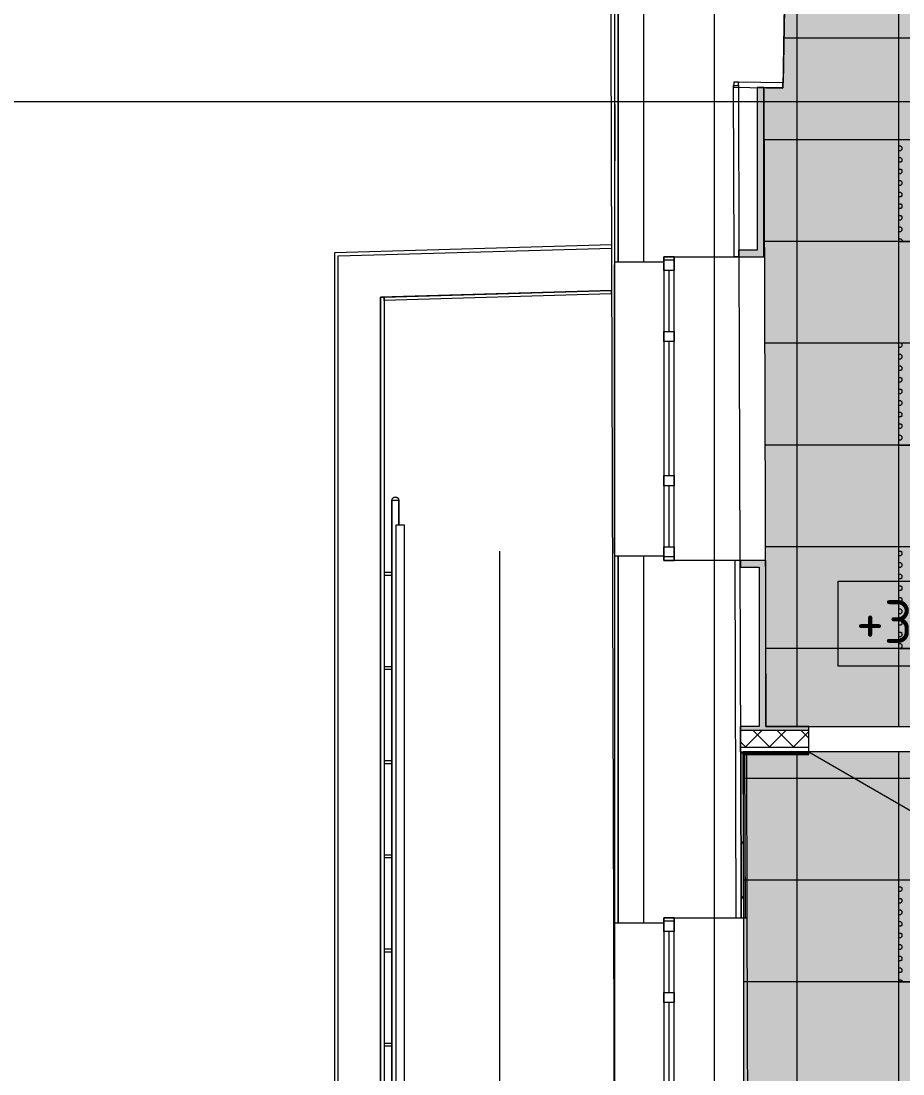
# Model space of a CAD drawing. Header units: millimetres. Extents: x -13069 to 207500, y -71366 to 56785.
# Drawn here: x 160737 to 165938, y 32788 to 38998 of the extents above; entities that cross this region are included whole.
import ezdxf

# ---------------------------------------------------------------- set-up
doc = ezdxf.new("R2010")
doc.units = ezdxf.units.MM
doc.layers.add('PDF _Подложка без мебели', color=7, linetype='Continuous')
doc.layers.add('PDF _Текст', color=7, linetype='Continuous')
doc.layers.add('PDF _Потолки', color=7, linetype='Continuous', lineweight=5, true_color=0x535353)
doc.layers.add('PDF _Ригели', color=7, linetype='Continuous', true_color=0x959595)
doc.layers.add('PDF _светильники', color=7, linetype='Continuous', true_color=0xffffff)
doc.styles.add('PDF GOST Common', font='GOST_Common.ttf')

msp = doc.modelspace()

# ---------------------------------------------------------------- hatches: boundary and pattern name
at = {"layer": 'PDF _Подложка без мебели', "transparency": 33554559}
msp.add_hatch(color=256, dxfattribs=at).paths.add_polyline_path([(164968.724, 37607.142), (164968.724, 37608.142), (164972.721, 37608.142), (164972.52, 37647.142), (165078.721, 37647.142), (165078.721, 37607.142)])
at = {"layer": 'PDF _Потолки', "true_color": 0xcae6ff, "transparency": 33554559}
msp.add_hatch(color=254, dxfattribs=at).paths.add_polyline_path([(164998.924, 42957.142), (171760.02, 42957.142), (171760.02, 41490.042), (166480.021, 41490.042), (166480.021, 39072.341), (166460.02, 39072.642), (166451.719, 38582.742), (167427.922, 38565.942), (167427.922, 34837.942), (165130.522, 34837.942), (165118.724, 38605.642), (165229.82, 38603.742), (165238.42, 39093.342), (164998.924, 39097.341)])

# ---------------------------------------------------------------- linework, layer by layer
at = {"layer": 'PDF _Подложка без мебели', "lineweight": 18}
for points in [[(164826.622, -7031.659, -0.41419022), (165226.622, -7431.659, -0.4141845), (164826.622, -7831.659, -0.4141845), (164426.622, -7431.659, -0.41419022), (164826.622, -7031.659), (164826.622, 46201.342)], [(107330.522, 38523.342, -0.41418731), (106930.522, 38123.342, -0.41428041), (106530.522, 38523.342, -0.4142805), (106930.522, 38923.342, -0.41418741), (107330.522, 38523.342), (174981.919, 38523.342)]]:
    msp.add_lwpolyline(points, format="xyb", dxfattribs=at)
for points in [[(165717.021, 45297.142), (165717.021, 45357.142), (165717.021, 45477.142), (164408.921, 45477.142), (164408.921, 37577.142)], [(165697.02, 45297.142), (165697.02, 44967.142), (164968.919, 44967.142), (164968.919, 39077.943), (165238.725, 39073.342), (165231.224, 38633.442), (164968.919, 38637.843)], [(164238.92, 31716.342), (164210.624, 40837.142)], [(164230.619, 40837.142), (164238.92, 38174.443)], [(164237.919, 40837.142), (164237.919, 37562.142), (164238.92, 37562.142)], [(164238.92, 37577.142), (164238.92, 40837.142)], [(164978.221, 35817.143), (164972.721, 37607.142), (164942.723, 37607.142), (164942.723, 37608.142), (164939.524, 38617.942), (164968.919, 38618.041), (164968.919, 38637.843), (164940.123, 38638.342), (164939.622, 38608.341), (165229.82, 38603.442), (165230.32, 38633.442)], [(164968.919, 37607.142), (165118.724, 37607.142), (165118.724, 38605.642), (165078.721, 38605.642), (165078.721, 37647.142), (164968.724, 37647.142), (164968.724, 37607.142)], [(164972.721, 37607.142), (164972.721, 37608.142), (164969.523, 38618.041), (164968.919, 38618.041)], [(164238.92, 38174.443), (164238.92, 38174.443)], [(164221.22, 37409.242), (162857.823, 37370.042), (162857.823, 31602.642), (162587.822, 31602.642), (162587.822, 37612.342), (162587.223, 37632.342), (164220.42, 37679.342)], [(162607.823, 31602.642), (162607.823, 37612.942), (164220.524, 37659.342)], [(164238.92, 33678.642), (164238.92, 35842.143), (164238.92, 37577.142), (164258.921, 37577.142), (164408.921, 37577.142), (164528.923, 37577.142)], [(164588.92, 37607.142), (164588.92, 37527.142), (164588.92, 37607.142), (164528.923, 37607.142), (164528.923, 37527.142), (164528.923, 37607.142), (164588.92, 37607.142), (164968.919, 37607.142), (164968.919, 37608.142), (164942.723, 37608.142)], [(164588.92, 37587.142), (164528.923, 37587.142)], [(164942.723, 37608.142), (164942.723, 37608.142)], [(164942.723, 37607.142), (164942.723, 37607.142)], [(164237.919, 35857.142), (164237.919, 37562.142)], [(164588.92, 33708.642), (164588.92, 33628.642), (164588.92, 33708.642), (164528.923, 33708.642), (164528.923, 33628.642), (164528.923, 33708.642), (164588.92, 33708.642), (164954.82, 33708.642), (164948.222, 35817.143), (164588.92, 35817.143), (164588.92, 35897.142), (164588.92, 36257.142), (164588.92, 36317.143), (164588.92, 37107.142), (164588.92, 37167.143), (164588.92, 37527.142), (164528.923, 37527.142), (164528.923, 37167.143), (164588.92, 37167.143), (164588.92, 37107.142), (164528.923, 37107.142), (164528.923, 37167.143), (164528.923, 37107.142), (164528.923, 36317.143), (164588.92, 36317.143), (164588.92, 36257.142), (164528.923, 36257.142), (164528.923, 36317.143), (164528.923, 36257.142), (164528.923, 35897.142), (164528.923, 35817.143), (164528.923, 35897.142), (164588.92, 35897.142), (164588.92, 35817.143), (164528.923, 35817.143), (164588.92, 35817.143)], [(164558.921, 37167.143), (164558.921, 37527.142)], [(164238.92, 31270.941), (162857.823, 31270.941), (162857.823, 31582.641), (162857.823, 37370.042), (162877.824, 37370.042), (162877.824, 32411.743)], [(164558.921, 36317.143), (164558.921, 37107.142)], [(164558.921, 35897.142), (164558.921, 36257.142)], [(162924.723, 32272.142), (162924.723, 35845.242), (162924.723, 35847.543), (162924.723, 35849.842), (162924.723, 35852.243), (162924.723, 35854.643), (162924.723, 35857.142), (162924.723, 35859.642), (162924.723, 35862.242), (162924.723, 35864.942), (162924.723, 35867.543), (162924.723, 35870.242), (162924.723, 35872.943), (162924.723, 35875.743), (162924.723, 35878.543), (162924.723, 35881.242), (162924.723, 35884.042), (162924.723, 35886.842), (162924.723, 35887.843), (162924.723, 36170.942), (162924.723, 36171.742), (162924.821, 36172.543), (162924.925, 36173.242), (162925.022, 36174.043), (162925.12, 36174.842), (162925.322, 36175.642), (162925.523, 36176.441), (162925.724, 36177.142), (162926.023, 36177.943), (162926.322, 36178.642), (162926.622, 36179.443), (162927.024, 36180.142), (162927.421, 36180.842), (162927.824, 36181.542), (162928.221, 36182.142), (162928.721, 36182.842), (162929.222, 36183.442), (162929.722, 36184.042), (162930.223, 36184.642), (162930.821, 36185.243), (162931.419, 36185.742), (162932.023, 36186.343), (162932.621, 36186.842), (162933.323, 36187.242), (162933.921, 36187.742), (162934.623, 36188.142), (162935.319, 36188.542), (162936.021, 36188.941), (162936.723, 36189.242), (162937.522, 36189.543), (162938.224, 36189.842), (162939.024, 36190.042), (162939.823, 36190.241), (162940.519, 36190.443), (162941.319, 36190.643), (162942.124, 36190.742), (162942.924, 36190.843), (162943.724, 36190.843), (162944.523, 36190.942), (162944.725, 36190.942), (162945.524, 36190.843), (162946.324, 36190.843), (162947.123, 36190.742), (162947.923, 36190.643), (162948.722, 36190.542), (162949.522, 36190.342), (162950.322, 36190.142), (162951.023, 36189.842), (162951.823, 36189.642), (162952.525, 36189.343), (162953.221, 36189.042), (162954.02, 36188.642), (162954.722, 36188.243), (162955.424, 36187.843), (162956.022, 36187.441), (162956.724, 36186.943), (162957.322, 36186.442), (162957.92, 36185.942), (162958.525, 36185.443), (162959.123, 36184.841), (162959.623, 36184.242), (162960.124, 36183.642), (162960.624, 36183.042), (162961.125, 36182.342), (162961.619, 36181.742), (162962.022, 36181.042), (162962.425, 36180.342), (162962.724, 36179.643), (162963.121, 36178.842), (162963.42, 36178.143), (162963.621, 36177.442), (162963.92, 36176.643), (162964.122, 36175.842), (162964.323, 36175.042), (162964.421, 36174.342), (162964.622, 36173.542), (162964.622, 36172.743), (162964.72, 36171.942), (162964.72, 36171.142), (162964.72, 36170.942), (162964.72, 36025.442), (162964.72, 36170.942), (162924.723, 36170.942), (162924.723, 35887.843), (162924.723, 35857.443), (162924.723, 32284.342)], [(162947.123, 36170.942), (162942.424, 36170.942)], [(163558.323, 35870.942), (163558.323, 35570.942), (163558.323, 35270.942), (163558.323, 34970.942), (163558.323, 34670.942), (163558.323, 34370.942), (163558.323, 34070.942), (163558.323, 33770.942), (163558.323, 33470.942), (163558.323, 33170.942), (163558.323, 32870.942), (163558.323, 32570.942), (163558.323, 32270.942), (163408.323, 32420.942)], [(164238.92, 35857.142), (164237.919, 35857.142), (164237.919, 33668.643), (164238.92, 33668.643)], [(164237.919, 27777.542), (164237.919, 29507.543), (164238.92, 29507.543), (164238.92, 31943.643), (164238.92, 33678.642), (164258.921, 33678.642), (164258.921, 35842.143), (164238.92, 35842.143)], [(164408.921, 35842.143), (164258.921, 35842.143), (164258.921, 33678.642), (164408.921, 33678.642)], [(164528.923, 35842.143), (164408.921, 35842.143), (164408.921, 33678.642), (164528.923, 33678.642)], [(164588.92, 35837.142), (164528.923, 35837.142)], [(164954.82, 33708.642), (164984.825, 33708.642), (164981.724, 34679.942), (164984.721, 33708.642), (165019.725, 33708.642), (165016.722, 34680.043), (164981.724, 34679.942), (164978.221, 35817.143), (164948.222, 35817.143), (164948.222, 35818.142)], [(162924.723, 35744.842), (162877.824, 35744.842)], [(162877.824, 35729.843), (162924.723, 35729.843)], [(162924.723, 35189.343), (162877.824, 35189.343)], [(162877.824, 35174.342), (162924.723, 35174.342)], [(165382.92, 34812.942), (164978.52, 34812.942)], [(165382.92, 34712.942), (164978.52, 34712.942)], [(164999.723, 33708.642), (164996.72, 34679.942)], [(164999.223, 34687.942), (165382.92, 34687.942), (166292.222, 34162.942)], [(164999.223, 34678.942), (165382.92, 34678.942)], [(165008.72, 33708.642), (165005.723, 34680.043)], [(162924.723, 34633.842), (162877.824, 34633.842)], [(162877.824, 34618.843), (162924.723, 34618.843)], [(164982.719, 34368.942), (164982.92, 34368.542)], [(164983.369, 34164.562), (164996.519, 34141.842)], [(162924.723, 34078.442), (162877.824, 34078.442)], [(162877.824, 34063.442), (162924.723, 34063.442)], [(164986.723, 33819.442), (164999.313, 33841.329)], [(164237.919, 31967.942), (164237.919, 33668.643)], [(164588.92, 33688.642), (164528.923, 33688.642)], [(164967.723, 29538.543), (164967.723, 29537.542), (164997.721, 29537.643), (164990.721, 31778.343), (164997.721, 29538.543), (164997.721, 29537.542), (165032.719, 29537.542), (165025.322, 31918.643), (165019.725, 33708.642)], [(164588.92, 32418.643), (164588.92, 33208.642), (164588.92, 33268.643), (164588.92, 33628.642), (164528.923, 33628.642), (164528.923, 33268.643), (164588.92, 33268.643), (164588.92, 33208.642), (164528.923, 33208.642), (164528.923, 33268.643), (164528.923, 33208.642), (164528.923, 32418.643)], [(164558.921, 33268.643), (164558.921, 33628.642)], [(162924.723, 33522.943), (162877.824, 33522.943)], [(162877.824, 33507.942), (162924.723, 33507.942)], [(164558.921, 32418.643), (164558.921, 33208.642)], [(162924.723, 32967.442), (162877.824, 32967.442)], [(162877.824, 32952.442), (162924.723, 32952.442)]]:
    msp.add_lwpolyline(points, dxfattribs=at)
for points in [[(164258.921, 37577.142), (164258.921, 40837.142)], [(164217.222, 37408.543), (164217.82, 37388.542), (162878.422, 37350.042), (162877.824, 37370.042)], [(162947.819, 32050.942), (162997.819, 32050.942), (162997.819, 36025.442), (162947.819, 36025.442)], [(164980.522, 35817.143), (164980.522, 35777.142), (165090.519, 35777.142), (165090.519, 34837.942), (164978.52, 34837.942), (164978.52, 34687.942), (164999.223, 34687.942), (164999.223, 34672.042), (165382.92, 34672.042), (165382.92, 34837.942), (165130.522, 34837.942), (165130.522, 35817.143)]]:
    msp.add_lwpolyline(points, close=True, dxfattribs=at)
at = {"layer": 'PDF _Подложка без мебели', "color": 250, "lineweight": 18, "true_color": 0x1d1d1d}
for points in [[(165105.223, 34812.942), (165005.223, 34712.942)], [(165055.619, 34812.942), (165155.619, 34712.942)], [(165246.623, 34812.942), (165146.623, 34712.942)], [(165197.02, 34812.942), (165297.02, 34712.942)], [(165382.92, 34807.842), (165288.023, 34712.942)], [(165338.42, 34812.942), (165382.92, 34768.443)], [(164980.338, 34746.724), (165014.219, 34712.942)]]:
    msp.add_lwpolyline(points, dxfattribs=at)
at = {"layer": 'PDF _Подложка без мебели', "lineweight": 0, "transparency": 33554559}
for points in [[(165118.724, 37607.142), (165078.721, 37607.142), (165118.724, 38605.642), (165078.721, 38605.642)], [(165130.522, 35817.143), (165130.522, 35777.142), (164980.522, 35817.143), (164980.522, 35777.142)], [(165130.522, 35777.142), (165130.522, 34837.942), (165090.519, 35777.142), (165090.519, 34837.942)], [(165382.92, 34837.942), (165382.92, 34812.942), (164981.321, 34837.942), (164981.321, 34812.942)]]:
    msp.add_solid(points, dxfattribs=at)
at = {"layer": 'PDF _Потолки', "color": 7, "lineweight": 13}
for points in [[(164998.924, 42957.142), (164998.924, 39097.341), (165238.42, 39093.342), (165229.82, 38603.742), (165118.724, 38605.642), (165130.522, 34837.942), (167427.922, 34837.942), (167427.922, 38565.942), (166451.719, 38582.742), (166460.02, 39072.642), (166480.021, 39072.341), (166480.021, 41490.042), (171760.02, 41490.042), (171760.02, 42957.142)], [(167427.922, 34687.942), (164996.72, 34687.942), (165003.923, 27774.243), (167427.922, 27774.243)]]:
    msp.add_lwpolyline(points, close=True, dxfattribs=at)
for points in [[(165312.321, 42957.142), (165312.321, 34837.942)], [(165912.321, 42957.142), (165912.321, 34837.942)], [(166457.023, 38897.543), (165235.02, 38897.543)], [(167427.922, 38297.543), (165119.725, 38297.543)], [(167427.922, 37697.543), (165121.623, 37697.543)], [(167427.922, 37097.543), (165123.521, 37097.543)], [(167427.922, 36497.543), (165125.325, 36497.543)], [(167427.922, 35897.543), (165127.22, 35897.543)], [(167427.922, 35297.543), (165129.124, 35297.543)], [(165312.321, 34687.942), (165312.321, 27774.243)], [(165912.321, 34687.942), (165912.321, 27774.243)], [(167427.922, 34531.143), (164996.922, 34531.143)], [(167427.922, 33931.143), (164997.52, 33931.143)], [(167427.922, 33331.143), (164998.134, 33331.143)]]:
    msp.add_lwpolyline(points, dxfattribs=at)
at = {"layer": 'PDF _Потолки', "color": 254, "lineweight": 0, "true_color": 0xcae6ff, "transparency": 33554559}
msp.add_solid([(167427.922, 34687.942), (167427.922, 27774.243), (164996.72, 34687.942), (165003.923, 27774.243)], dxfattribs=at)
at = {"layer": 'PDF _Ригели', "color": 7, "lineweight": 18}
for points in [[(164826.622, -2015.058), (164826.622, 46201.342)], [(108736.521, 38523.342), (174981.919, 38523.342)]]:
    msp.add_lwpolyline(points, dxfattribs=at)
at = {"layer": 'PDF _Ригели', "lineweight": 18}
msp.add_lwpolyline([(165556.523, 35193.742), (165556.523, 35693.742), (166856.523, 35693.742), (166856.523, 35193.742)], close=True, dxfattribs=at)
at = {"layer": 'PDF _светильники', "color": 7, "lineweight": 13}
for points in [[(165912.321, 37697.543), (166512.321, 37697.543), (166512.321, 38297.543), (165912.321, 38297.543)], [(165912.321, 36497.543), (166512.321, 36497.543), (166512.321, 37097.543), (165912.321, 37097.543)], [(165912.321, 35297.543), (166512.321, 35297.543), (166512.321, 35897.543), (165912.321, 35897.543)], [(165912.321, 33330.842), (166512.321, 33330.842), (166512.321, 33930.842), (165912.321, 33930.842)]]:
    msp.add_lwpolyline(points, close=True, dxfattribs=at)
at = {"layer": 'PDF _светильники', "lineweight": 20}
for points in [[(165912.321, 38239.642), (165916.124, 38235.742), (165926.121, 38235.742), (165933.219, 38242.842), (165933.219, 38252.842), (165926.121, 38259.942), (165916.124, 38259.942), (165912.321, 38256.143)], [(165912.321, 38171.342), (165916.124, 38167.543), (165926.121, 38167.543), (165933.219, 38174.542), (165933.219, 38184.542), (165926.121, 38191.642), (165916.124, 38191.642), (165912.321, 38187.843)], [(165912.321, 38103.042), (165916.124, 38099.243), (165926.121, 38099.243), (165933.219, 38106.242), (165933.219, 38116.242), (165926.121, 38123.342), (165916.124, 38123.342), (165912.321, 38119.541)], [(165912.321, 38034.742), (165916.124, 38030.943), (165926.121, 38030.943), (165933.219, 38038.043), (165933.219, 38048.042), (165926.121, 38055.043), (165916.124, 38055.043), (165912.321, 38051.242)], [(165912.321, 37966.442), (165916.124, 37962.643), (165926.121, 37962.643), (165933.219, 37969.743), (165933.219, 37979.742), (165926.121, 37986.743), (165916.124, 37986.743), (165912.321, 37982.942)], [(165912.321, 37898.142), (165916.124, 37894.342), (165926.121, 37894.342), (165933.219, 37901.441), (165933.219, 37911.442), (165926.121, 37918.542), (165916.124, 37918.542), (165912.321, 37914.642)], [(165912.321, 37829.843), (165916.124, 37826.042), (165926.121, 37826.042), (165933.219, 37833.142), (165933.219, 37843.142), (165926.121, 37850.242), (165916.124, 37850.242), (165912.321, 37846.443)], [(165912.321, 37761.642), (165916.124, 37757.742), (165926.121, 37757.742), (165933.219, 37764.842), (165933.219, 37774.842), (165926.121, 37781.942), (165916.124, 37781.942), (165912.321, 37778.143)], [(165912.321, 37709.841), (165916.124, 37713.642), (165926.121, 37713.642), (165933.219, 37706.542), (165933.219, 37697.543)], [(165912.321, 37078.742), (165916.124, 37074.941), (165926.121, 37074.941), (165933.219, 37082.041), (165933.219, 37092.042), (165927.623, 37097.543)], [(165912.321, 37095.242), (165914.622, 37097.543)], [(165912.321, 37010.443), (165916.124, 37006.642), (165926.121, 37006.642), (165933.219, 37013.742), (165933.219, 37023.742), (165926.121, 37030.842), (165916.124, 37030.842), (165912.321, 37026.942)], [(165912.321, 36942.242), (165916.124, 36938.342), (165926.121, 36938.342), (165933.219, 36945.442), (165933.219, 36955.442), (165926.121, 36962.542), (165916.124, 36962.542), (165912.321, 36958.743)], [(165912.321, 36873.942), (165916.124, 36870.143), (165926.121, 36870.143), (165933.219, 36877.142), (165933.219, 36887.142), (165926.121, 36894.242), (165916.124, 36894.242), (165912.321, 36890.443)], [(165912.321, 36805.642), (165916.124, 36801.843), (165926.121, 36801.843), (165933.219, 36808.842), (165933.219, 36818.843), (165926.121, 36825.942), (165916.124, 36825.942), (165912.321, 36822.142)], [(165912.321, 36737.342), (165916.124, 36733.543), (165926.121, 36733.543), (165933.219, 36740.643), (165933.219, 36750.642), (165926.121, 36757.643), (165916.124, 36757.643), (165912.321, 36753.842)], [(165912.321, 36669.042), (165916.124, 36665.241), (165926.121, 36665.241), (165933.219, 36672.341), (165933.219, 36682.342), (165926.121, 36689.343), (165916.124, 36689.343), (165912.321, 36685.542)], [(165912.321, 36600.743), (165916.124, 36596.942), (165926.121, 36596.942), (165933.219, 36604.042), (165933.219, 36614.042), (165926.121, 36621.142), (165916.124, 36621.142), (165912.321, 36617.242)], [(165912.321, 36532.443), (165916.124, 36528.642), (165926.121, 36528.642), (165933.219, 36535.742), (165933.219, 36545.742), (165926.121, 36552.842), (165916.124, 36552.842), (165912.321, 36549.043)], [(165912.321, 35849.642), (165916.124, 35845.841), (165926.121, 35845.841), (165933.219, 35852.943), (165933.219, 35862.942), (165926.121, 35869.943), (165916.124, 35869.943), (165912.321, 35866.142)], [(165912.321, 35781.343), (165916.124, 35777.542), (165926.121, 35777.542), (165933.219, 35784.642), (165933.219, 35794.642), (165926.121, 35801.643), (165916.124, 35801.643), (165912.321, 35797.842)], [(165912.321, 35713.043), (165916.124, 35709.242), (165926.121, 35709.242), (165933.219, 35716.342), (165933.219, 35726.342), (165926.121, 35733.442), (165916.124, 35733.442), (165912.321, 35729.542)], [(165912.321, 35644.842), (165916.124, 35640.942), (165926.121, 35640.942), (165933.219, 35648.042), (165933.219, 35658.042), (165926.121, 35665.142), (165916.124, 35665.142), (165912.321, 35661.343)], [(165912.321, 35576.542), (165916.124, 35572.743), (165926.121, 35572.743), (165933.219, 35579.742), (165933.219, 35589.743), (165926.121, 35596.842), (165916.124, 35596.842), (165912.321, 35593.041)], [(165912.321, 35508.242), (165916.124, 35504.443), (165926.121, 35504.443), (165933.219, 35511.442), (165933.219, 35521.443), (165926.121, 35528.543), (165916.124, 35528.543), (165912.321, 35524.742)], [(165912.321, 35439.942), (165916.124, 35436.141), (165926.121, 35436.141), (165933.219, 35443.243), (165933.219, 35453.242), (165926.121, 35460.243), (165916.124, 35460.243), (165912.321, 35456.442)], [(165912.321, 35371.643), (165916.124, 35367.842), (165926.121, 35367.842), (165933.219, 35374.941), (165933.219, 35384.942), (165926.121, 35391.943), (165916.124, 35391.943), (165912.321, 35388.142)], [(165912.321, 35303.343), (165916.124, 35299.542), (165926.121, 35299.542), (165933.219, 35306.642), (165933.219, 35316.642), (165926.121, 35323.742), (165916.124, 35323.742), (165912.321, 35319.842)], [(165912.321, 33869.442), (165916.124, 33865.542), (165926.121, 33865.542), (165933.219, 33872.642), (165933.219, 33882.643), (165926.121, 33889.743), (165916.124, 33889.743), (165912.321, 33885.942)], [(165912.321, 33801.142), (165916.124, 33797.341), (165926.121, 33797.341), (165933.219, 33804.342), (165933.219, 33814.343), (165926.121, 33821.443), (165916.124, 33821.443), (165912.321, 33817.642)], [(165912.321, 33732.842), (165916.124, 33729.042), (165926.121, 33729.042), (165933.219, 33736.042), (165933.219, 33746.043), (165926.121, 33753.143), (165916.124, 33753.143), (165912.321, 33749.342)], [(165912.321, 33664.543), (165916.124, 33660.742), (165926.121, 33660.742), (165933.219, 33667.842), (165933.219, 33677.842), (165926.121, 33684.841), (165916.124, 33684.841), (165912.321, 33681.042)], [(165912.321, 33596.243), (165916.124, 33592.442), (165926.121, 33592.442), (165933.219, 33599.542), (165933.219, 33609.542), (165926.121, 33616.642), (165916.124, 33616.642), (165912.321, 33612.742)], [(165912.321, 33527.943), (165916.124, 33524.142), (165926.121, 33524.142), (165933.219, 33531.242), (165933.219, 33541.242), (165926.121, 33548.342), (165916.124, 33548.342), (165912.321, 33544.541)], [(165912.321, 33459.742), (165916.124, 33455.842), (165926.121, 33455.842), (165933.219, 33462.942), (165933.219, 33472.943), (165926.121, 33480.043), (165916.124, 33480.043), (165912.321, 33476.242)], [(165912.321, 33391.442), (165916.124, 33387.643), (165926.121, 33387.643), (165933.219, 33394.642), (165933.219, 33404.643), (165926.121, 33411.743), (165916.124, 33411.743), (165912.321, 33407.942)], [(165912.321, 33339.642), (165916.124, 33343.443), (165926.121, 33343.443), (165933.219, 33336.343), (165933.219, 33330.842)]]:
    msp.add_lwpolyline(points, dxfattribs=at)
at = {"layer": 'PDF _светильники', "color": 53, "lineweight": 0, "true_color": 0xf7e046, "transparency": 33554559}
for points in [[(165912.321, 37697.543), (166512.321, 37697.543), (165912.321, 38297.543), (166512.321, 38297.543)], [(165912.321, 36497.543), (166512.321, 36497.543), (165912.321, 37097.543), (166512.321, 37097.543)], [(165912.321, 35297.543), (166512.321, 35297.543), (165912.321, 35897.543), (166512.321, 35897.543)], [(165912.321, 33330.842), (166512.321, 33330.842), (165912.321, 33930.842), (166512.321, 33930.842)]]:
    msp.add_solid(points, dxfattribs=at)

# ---------------------------------------------------------------- texts
at = {"layer": 'PDF _Текст', "color": 252, "true_color": 0x959595, "insert": (165661.972, 35426.285), "char_height": 252.5097, "attachment_point": 4, "style": 'PDF GOST Common'}
msp.add_mtext('+3,360 *', dxfattribs=at)

doc.saveas('drawing.dxf')
